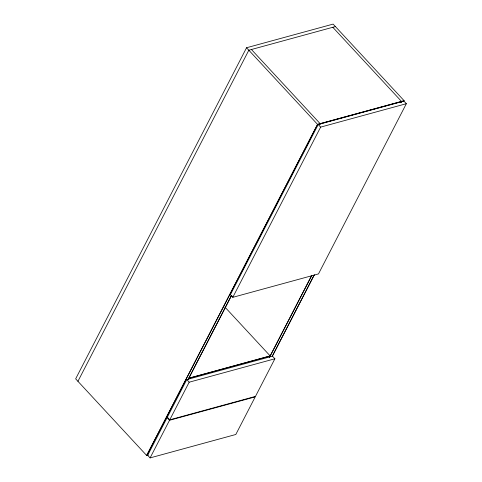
<?xml version="1.0" encoding="UTF-8"?>
<svg xmlns="http://www.w3.org/2000/svg" width="482" height="482" viewBox="0 0 482 482"><rect width="100%" height="100%" fill="white"/><g stroke="black" fill="none" stroke-linecap="round" stroke-linejoin="round"><path stroke-width="0.72" d="M146.721 455.538L317.614 124.44L404.187 100.786L333.122 24.1L246.549 47.754L75.656 378.852L146.721 455.538L148.022 455.183M77.939 381.316L248.833 50.218L335.406 26.564M318.222 124.513L230.372 294.731L232.782 297.334L318.488 273.915L406.344 103.702L403.934 101.1L318.222 124.513L320.632 127.115L406.344 103.702M186.763 379.599L167.344 417.219L169.754 419.822L255.466 396.409L274.885 358.783L272.475 356.18L186.763 379.599L189.173 382.196L274.885 358.783M187.908 379.834L231.444 295.49M319.578 124.736L320.132 123.651M188.299 379.31L231.517 295.568M319.65 124.814L320.211 123.729L251.429 49.507M232.782 297.334L320.632 127.115M150.101 457.9L169.519 420.274L255.231 396.861L235.812 434.487L150.101 457.9L147.691 455.297L167.109 417.671L169.519 420.274M169.754 419.822L189.173 382.196M269.287 357.602L311.752 275.324M400.825 102.756L401.512 101.419M269.366 357.68L311.83 275.409M401.03 102.582L401.59 101.497L332.809 27.275M272.234 356.222L314.005 275.288M272.306 356.3L314.427 274.698M404.109 100.708L317.536 124.356L146.642 455.46L147.944 455.104M232.324 296.177L230.884 296.575L232.396 296.261M270.161 355.909L188.86 378.225L270.239 355.993L224.919 307.088M246.549 47.754L317.614 124.44"/></g></svg>
